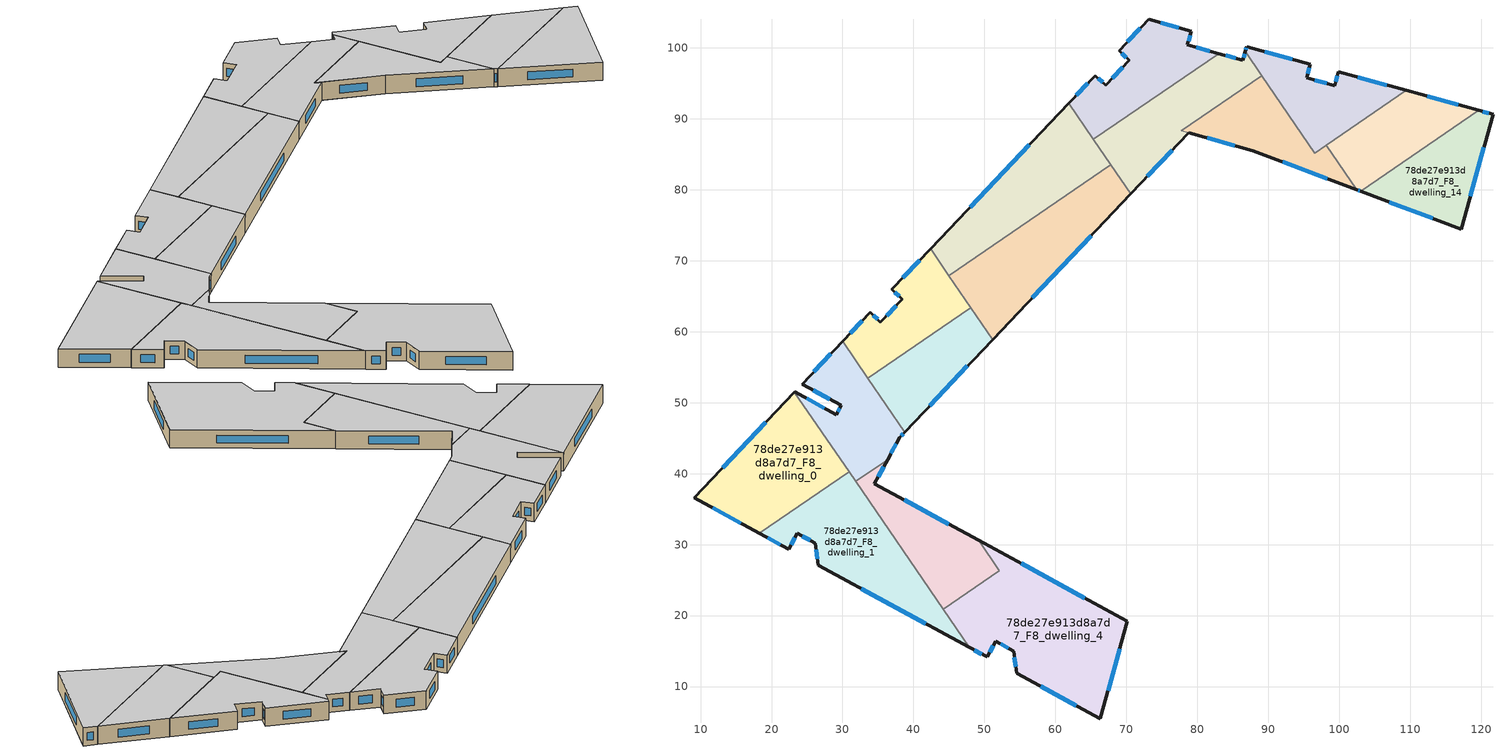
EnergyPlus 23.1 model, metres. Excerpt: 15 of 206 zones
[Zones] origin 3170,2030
78de27e913d8a7d7_F8_dwelling_0
 floor to 78de27e913d8a7d7_F7_dwelling_0 (EU_floor_Construction): 23.24,51.5 30.93,40.26 18.28,31.6 9.08,36.6 z24
 wall outside (EU_wall_Construction): 23.24,51.5 9.08,36.6 18.28,31.6 z24:27
 wall to 78de27e913d8a7d7_F8_dwelling_1 (EU_wall_Construction): 18.28,31.6 30.93,40.26 z24:27
 wall to 78de27e913d8a7d7_F8_dwelling_2 (EU_wall_Construction): 30.93,40.26 23.24,51.5 z24:27
 window (EU_Window_Construction): 11.71,35.17 15.65,33.03 / 19.19,47.24 13.12,40.85 z24.86:26.14
 ceiling to 78de27e913d8a7d7_F9_dwelling_0 (EU_floor_Construction): 30.93,40.26 23.24,51.5 9.08,36.6 18.28,31.6 z27
78de27e913d8a7d7_F8_dwelling_1
 floor to 78de27e913d8a7d7_F7_dwelling_1 (EU_floor_Construction): 30.93,40.26 47.84,15.54 26.58,27.09 26.16,30.19 23.63,31.59 22.42,29.35 18.28,31.6 z24
 wall outside (EU_wall_Construction): 18.28,31.6 22.42,29.35 23.63,31.59 26.16,30.19 26.58,27.09 47.84,15.54 z24:27
 wall to 78de27e913d8a7d7_F8_dwelling_3 (EU_wall_Construction): 44.19,20.88 31.85,38.91 z24:27
 wall to 78de27e913d8a7d7_F8_dwelling_4 (EU_wall_Construction): 47.84,15.54 44.19,20.88 z24:27
 wall to 78de27e913d8a7d7_F8_dwelling_2 (EU_wall_Construction): 31.85,38.91 30.93,40.26 z24:27
 window (EU_Window_Construction): 19.46,30.96 21.24,29.99 / 32.66,23.79 41.77,18.84 / 26.28,29.31 26.46,27.98 / 24.35,31.19 25.44,30.59 / 22.77,29.99 23.29,30.95 z24.86:26.14
 ceiling to 78de27e913d8a7d7_F9_dwelling_1 (EU_floor_Construction): 47.84,15.54 30.93,40.26 18.28,31.6 22.42,29.35 23.63,31.59 26.16,30.19 26.58,27.09 z27
78de27e913d8a7d7_F8_dwelling_10
 floor to 78de27e913d8a7d7_F7_dwelling_10 (EU_floor_Construction): 86.77,99.52 89.11,96.09 77.74,88.31 78.81,88.01 70.64,79.42 65.37,87.13 83.01,99.2 86.41,98.26 z24
 wall outside (EU_wall_Construction): 70.64,79.42 78.81,88.01 / 86.77,99.52 86.41,98.26 83.01,99.2 z24:27
 wall to 78de27e913d8a7d7_F8_dwelling_9 (EU_wall_Construction): 83.01,99.2 65.37,87.13 z24:27
 wall to 78de27e913d8a7d7_F8_dwelling_11 (EU_wall_Construction): 78.82,88.01 77.74,88.31 89.11,96.09 z24:27
 wall to 78de27e913d8a7d7_F8_dwelling_8 (EU_wall_Construction): 67.82,83.54 70.64,79.42 z24:27
 wall to 78de27e913d8a7d7_F8_dwelling_12 (EU_wall_Construction): 89.11,96.09 86.77,99.52 z24:27
 wall to 78de27e913d8a7d7_F8_dwelling_7 (EU_wall_Construction): 65.37,87.13 67.82,83.54 z24:27
 window (EU_Window_Construction): 72.98,81.87 76.48,85.56 / 85.44,98.52 83.98,98.93 / 86.67,99.16 86.52,98.62 z24.86:26.14
 ceiling to 78de27e913d8a7d7_F9_dwelling_10 (EU_floor_Construction): 78.81,88.01 77.74,88.31 89.11,96.09 86.77,99.52 86.41,98.26 83.01,99.2 65.37,87.13 70.64,79.42 z27
78de27e913d8a7d7_F8_dwelling_11
 floor to 78de27e913d8a7d7_F7_dwelling_11 (EU_floor_Construction): 98.19,86.28 102.49,79.99 87.84,85.51 77.74,88.31 89.11,96.09 96.58,85.18 z24
 wall outside (EU_wall_Construction): 78.82,88.01 87.84,85.51 102.49,79.99 z24:27
 wall to 78de27e913d8a7d7_F8_dwelling_13 (EU_wall_Construction): 102.49,79.99 98.19,86.28 z24:27
 wall to 78de27e913d8a7d7_F8_dwelling_12 (EU_wall_Construction): 98.19,86.28 96.58,85.18 89.11,96.09 z24:27
 window (EU_Window_Construction): 92.03,83.93 98.31,81.57 / 81.39,87.3 85.26,86.23 z24.86:26.14
 ceiling to 78de27e913d8a7d7_F9_dwelling_11 (EU_floor_Construction): 102.49,79.99 98.19,86.28 96.58,85.18 89.11,96.09 77.74,88.31 87.84,85.51 z27
78de27e913d8a7d7_F8_dwelling_12
 floor to 78de27e913d8a7d7_F7_dwelling_12 (EU_floor_Construction): 109.46,93.99 96.58,85.18 86.77,99.52 86.96,100.19 95.94,97.71 95.41,95.78 99.34,94.68 99.89,96.63 z24
 wall outside (EU_wall_Construction): 109.46,93.99 99.89,96.63 99.34,94.68 95.41,95.78 95.94,97.71 86.96,100.19 86.77,99.52 z24:27
 wall to 78de27e913d8a7d7_F8_dwelling_13 (EU_wall_Construction): 98.19,86.28 109.46,93.99 z24:27
 window (EU_Window_Construction): 99.73,96.07 99.5,95.24 / 106.73,94.74 102.62,95.87 / 86.9,100 86.82,99.71 / 93.37,98.42 89.52,99.48 / 95.56,96.33 95.79,97.16 / 98.22,95 96.53,95.46 z24.86:26.14
 ceiling to 78de27e913d8a7d7_F9_dwelling_12 (EU_floor_Construction): 109.46,93.99 99.89,96.63 99.34,94.68 95.41,95.78 95.94,97.71 86.96,100.19 86.77,99.52 96.58,85.18 z27
78de27e913d8a7d7_F8_dwelling_13
 floor to 78de27e913d8a7d7_F7_dwelling_13 (EU_floor_Construction): 119.66,91.18 103.02,79.79 102.49,79.99 98.19,86.28 109.46,93.99 z24
 wall outside (EU_wall_Construction): 119.66,91.18 109.46,93.99 / 102.49,79.99 103.02,79.79 z24:27
 wall to 78de27e913d8a7d7_F8_dwelling_14 (EU_wall_Construction): 103.02,79.79 119.66,91.18 z24:27
 window (EU_Window_Construction): 116.75,91.98 112.38,93.19 / 102.64,79.93 102.87,79.85 z24.86:26.14
 ceiling to 78de27e913d8a7d7_F9_dwelling_13 (EU_floor_Construction): 119.66,91.18 109.46,93.99 98.19,86.28 102.49,79.99 103.02,79.79 z27
78de27e913d8a7d7_F8_dwelling_14
 floor to 78de27e913d8a7d7_F7_dwelling_14 (EU_floor_Construction): 121.66,90.63 117.21,74.44 103.02,79.79 119.66,91.18 z24
 wall outside (EU_wall_Construction): 103.02,79.79 117.21,74.44 121.66,90.63 119.66,91.18 z24:27
 window (EU_Window_Construction): 121.09,90.79 120.24,91.02 / 118.48,79.07 120.39,86 / 107.07,78.26 113.16,75.97 z24.86:26.14
 ceiling to 78de27e913d8a7d7_F9_dwelling_14 (EU_floor_Construction): 117.21,74.44 121.66,90.63 119.66,91.18 103.02,79.79 z27
78de27e913d8a7d7_F8_dwelling_2
 floor to 78de27e913d8a7d7_F7_dwelling_2 (EU_floor_Construction): 30.01,58.62 38.74,45.86 38.06,45.14 36.34,41.98 31.85,38.91 23.24,51.5 23.26,51.52 29.11,48.33 29.82,49.62 24.3,52.61 z24
 wall outside (EU_wall_Construction): 30.01,58.62 24.3,52.61 29.82,49.62 29.11,48.33 23.26,51.52 23.24,51.5 / 36.34,41.98 38.06,45.14 38.74,45.86 z24:27
 wall to 78de27e913d8a7d7_F8_dwelling_3 (EU_wall_Construction): 31.85,38.91 36.34,41.98 z24:27
 wall to 78de27e913d8a7d7_F8_dwelling_6 (EU_wall_Construction): 38.74,45.86 33.55,53.45 z24:27
 wall to 78de27e913d8a7d7_F8_dwelling_5 (EU_wall_Construction): 33.55,53.45 30.01,58.62 z24:27
 window (EU_Window_Construction): 27.44,49.24 24.93,50.61 / 29.61,49.25 29.31,48.7 / 25.87,51.76 28.24,50.47 / 28.38,56.91 25.93,54.33 / 38.26,45.34 38.55,45.65 / 36.84,42.88 37.57,44.24 z24.86:26.14
 ceiling to 78de27e913d8a7d7_F9_dwelling_2 (EU_floor_Construction): 36.34,41.98 38.06,45.14 38.74,45.86 30.01,58.62 24.3,52.61 29.82,49.62 29.11,48.33 23.26,51.52 23.24,51.5 31.85,38.91 z27
78de27e913d8a7d7_F8_dwelling_3
 floor to 78de27e913d8a7d7_F7_dwelling_3 (EU_floor_Construction): 49.19,30.59 52.12,26.31 44.19,20.88 31.85,38.91 36.34,41.98 34.49,38.57 z24
 wall outside (EU_wall_Construction): 49.19,30.59 34.49,38.57 36.34,41.98 z24:27
 wall to 78de27e913d8a7d7_F8_dwelling_4 (EU_wall_Construction): 44.19,20.88 52.12,26.31 49.19,30.59 z24:27
 window (EU_Window_Construction): 35.02,39.55 35.82,41 / 44.99,32.87 38.69,36.29 z24.86:26.14
 ceiling to 78de27e913d8a7d7_F9_dwelling_3 (EU_floor_Construction): 52.12,26.31 49.19,30.59 34.49,38.57 36.34,41.98 31.85,38.91 44.19,20.88 z27
78de27e913d8a7d7_F8_dwelling_4
 floor to 78de27e913d8a7d7_F7_dwelling_4 (EU_floor_Construction): 70.12,19.22 66.34,5.51 66.34,5.49 54.54,11.9 54.12,15.01 51.59,16.4 50.38,14.16 47.84,15.54 44.19,20.88 52.12,26.31 49.19,30.59 z24
 wall outside (EU_wall_Construction): 47.84,15.54 50.38,14.16 51.59,16.4 54.12,15.01 54.54,11.9 66.34,5.49 66.34,5.51 70.12,19.22 49.19,30.59 z24:27
 window (EU_Window_Construction): 52.31,16 53.39,15.4 / 50.72,14.8 51.24,15.76 / 48.57,15.15 49.65,14.56 / 64.14,22.47 55.17,27.34 / 67.42,9.43 69.04,15.31 / 57.91,10.07 62.97,7.32 / 54.24,14.12 54.42,12.79 z24.86:26.14
 ceiling to 78de27e913d8a7d7_F9_dwelling_4 (EU_floor_Construction): 66.34,5.51 70.12,19.22 49.19,30.59 52.12,26.31 44.19,20.88 47.84,15.54 50.38,14.16 51.59,16.4 54.12,15.01 54.54,11.9 66.34,5.49 z27
78de27e913d8a7d7_F8_dwelling_5
 floor to 78de27e913d8a7d7_F7_dwelling_5 (EU_floor_Construction): 42.41,71.67 48.07,63.39 33.55,53.45 30.01,58.62 33.9,62.72 35.35,61.33 38.42,64.58 36.98,65.95 z24
 wall outside (EU_wall_Construction): 42.41,71.67 36.98,65.95 38.42,64.58 35.35,61.33 33.9,62.72 30.01,58.62 z24:27
 wall to 78de27e913d8a7d7_F8_dwelling_6 (EU_wall_Construction): 33.55,53.45 48.07,63.39 z24:27
 wall to 78de27e913d8a7d7_F8_dwelling_8 (EU_wall_Construction): 48.07,63.39 44.97,67.92 z24:27
 wall to 78de27e913d8a7d7_F8_dwelling_7 (EU_wall_Construction): 44.97,67.92 42.41,71.67 z24:27
 window (EU_Window_Construction): 37.55,63.65 36.23,62.26 / 37.39,65.56 38.01,64.97 / 40.85,70.04 38.53,67.59 / 32.79,61.55 31.12,59.79 / 34.94,61.73 34.31,62.32 z24.86:26.14
 ceiling to 78de27e913d8a7d7_F9_dwelling_5 (EU_floor_Construction): 48.07,63.39 42.41,71.67 36.98,65.95 38.42,64.58 35.35,61.33 33.9,62.72 30.01,58.62 33.55,53.45 z27
78de27e913d8a7d7_F8_dwelling_6
 floor to 78de27e913d8a7d7_F7_dwelling_6 (EU_floor_Construction): 48.07,63.39 51.14,58.9 38.74,45.86 33.55,53.45 z24
 wall outside (EU_wall_Construction): 38.74,45.86 51.14,58.9 z24:27
 wall to 78de27e913d8a7d7_F8_dwelling_8 (EU_wall_Construction): 51.14,58.9 48.07,63.39 z24:27
 window (EU_Window_Construction): 42.29,49.58 47.6,55.17 z24.86:26.14
 ceiling to 78de27e913d8a7d7_F9_dwelling_6 (EU_floor_Construction): 38.74,45.86 51.14,58.9 48.07,63.39 33.55,53.45 z27
78de27e913d8a7d7_F8_dwelling_7
 floor to 78de27e913d8a7d7_F7_dwelling_7 (EU_floor_Construction): 61.91,92.19 67.82,83.54 44.97,67.92 42.41,71.67 z24
 wall outside (EU_wall_Construction): 61.91,92.19 42.41,71.67 z24:27
 wall to 78de27e913d8a7d7_F8_dwelling_8 (EU_wall_Construction): 44.97,67.92 67.82,83.54 z24:27
 wall to 78de27e913d8a7d7_F8_dwelling_9 (EU_wall_Construction): 65.37,87.13 61.91,92.19 z24:27
 window (EU_Window_Construction): 56.33,86.32 47.98,77.53 z24.86:26.14
 ceiling to 78de27e913d8a7d7_F9_dwelling_7 (EU_floor_Construction): 67.82,83.54 61.91,92.19 42.41,71.67 44.97,67.92 z27
78de27e913d8a7d7_F8_dwelling_8
 floor to 78de27e913d8a7d7_F7_dwelling_8 (EU_floor_Construction): 67.82,83.54 70.64,79.42 51.14,58.9 44.97,67.92 z24
 wall outside (EU_wall_Construction): 51.14,58.9 70.64,79.42 z24:27
 window (EU_Window_Construction): 56.71,64.76 65.07,73.55 z24.86:26.14
 ceiling to 78de27e913d8a7d7_F9_dwelling_8 (EU_floor_Construction): 51.14,58.9 70.64,79.42 67.82,83.54 44.97,67.92 z27
78de27e913d8a7d7_F8_dwelling_9
 floor to 78de27e913d8a7d7_F7_dwelling_9 (EU_floor_Construction): 79.13,102.34 78.61,100.41 83.01,99.2 65.37,87.13 61.91,92.19 65.62,96.1 67.08,94.72 70.43,98.24 68.97,99.62 73.13,104 z24
 wall outside (EU_wall_Construction): 83.01,99.2 78.61,100.41 79.13,102.34 73.13,104 68.97,99.62 70.43,98.24 67.08,94.72 65.62,96.1 61.91,92.19 z24:27
 window (EU_Window_Construction): 69.47,97.24 68.04,95.73 / 69.39,99.23 70.01,98.64 / 71.94,102.75 70.16,100.87 / 77.41,102.81 74.84,103.52 / 78.76,100.96 78.98,101.79 / 81.75,99.54 79.87,100.06 / 64.56,94.98 62.97,93.3 / 66.67,95.12 66.04,95.71 z24.86:26.14
 ceiling to 78de27e913d8a7d7_F9_dwelling_9 (EU_floor_Construction): 83.01,99.2 78.61,100.41 79.13,102.34 73.13,104 68.97,99.62 70.43,98.24 67.08,94.72 65.62,96.1 61.91,92.19 65.37,87.13 z27
[Building]
EU S2 Campaign: North Axis=0; Terrain=City; Solar Distribution=FullExterior
[Site:Location]
Helsinki-Vantaa.AP: Latitude=60.317; Longitude=24.963; Time Zone=2; Elevation=54.6
[SizingPeriod:WeatherFileDays]
AnnualSizingPeriod: Begin Month=1; Begin Day of Month=1; End Month=12; End Day of Month=31; Day of Week for Start Day=Monday; Use Weather File Daylight Saving Period=No; Use Weather File Rain and Snow Indicators=No
[MATERIAL]
EU_InternalMass_Material: Roughness=MediumRough; Thickness=0.1; Conductivity=1; Density=1800; Specific Heat=900; Thermal Absorptance=0.9; Solar Absorptance=0.7; Visible Absorptance=0.7
[MATERIAL:NOMASS] Roughness=MediumRough; Thermal Absorptance=0.9; Solar Absorptance=0.7; Visible Absorptance=0.7
Name | Thermal Resistance
EU_wall_NoMass | 5.91765
EU_floor_NoMass | 6.2875
[WINDOWMATERIAL:SIMPLEGLAZINGSYSTEM]
EU_Window_SimpleGlazing: UFactor=0.994035; Solar Heat Gain Coefficient=0.7; Visible Transmittance=0.7
[CONSTRUCTION]
EU_wall_Construction: EU_wall_NoMass
EU_floor_Construction: EU_floor_NoMass
EU_Window_Construction: EU_Window_SimpleGlazing
EU_InternalMass_Construction: EU_InternalMass_Material
[ZONE] Type=1; Multiplier=1; Ceiling Height=autocalculate; Floor Area=autocalculate; Part of Total Floor Area=Yes
Name | Volume
78de27e913d8a7d7_F8_dwelling_0 | 624.926
78de27e913d8a7d7_F8_dwelling_1 | 659.774
78de27e913d8a7d7_F8_dwelling_10 | 500.207
78de27e913d8a7d7_F8_dwelling_11 | 392.593
78de27e913d8a7d7_F8_dwelling_12 | 406.335
78de27e913d8a7d7_F8_dwelling_13 | 413.687
78de27e913d8a7d7_F8_dwelling_14 | 428.219
78de27e913d8a7d7_F8_dwelling_2 | 428.204
78de27e913d8a7d7_F8_dwelling_3 | 428.203
78de27e913d8a7d7_F8_dwelling_4 | 922.953
78de27e913d8a7d7_F8_dwelling_5 | 403.391
78de27e913d8a7d7_F8_dwelling_6 | 386.55
78de27e913d8a7d7_F8_dwelling_7 | 623.516
78de27e913d8a7d7_F8_dwelling_8 | 661.175
78de27e913d8a7d7_F8_dwelling_9 | 428.202
[INTERNALMASS] Construction=EU_InternalMass_Construction
Name | Zone or ZoneList | Surface Area
78de27e913d8a7d7_F8_dwelling_0_EU_InternalMass | 78de27e913d8a7d7_F8_dwelling_0 | 208.308
78de27e913d8a7d7_F8_dwelling_1_EU_InternalMass | 78de27e913d8a7d7_F8_dwelling_1 | 219.925
78de27e913d8a7d7_F8_dwelling_2_EU_InternalMass | 78de27e913d8a7d7_F8_dwelling_2 | 142.735
78de27e913d8a7d7_F8_dwelling_3_EU_InternalMass | 78de27e913d8a7d7_F8_dwelling_3 | 142.735
78de27e913d8a7d7_F8_dwelling_4_EU_InternalMass | 78de27e913d8a7d7_F8_dwelling_4 | 307.651
78de27e913d8a7d7_F8_dwelling_5_EU_InternalMass | 78de27e913d8a7d7_F8_dwelling_5 | 134.463
78de27e913d8a7d7_F8_dwelling_6_EU_InternalMass | 78de27e913d8a7d7_F8_dwelling_6 | 128.85
78de27e913d8a7d7_F8_dwelling_7_EU_InternalMass | 78de27e913d8a7d7_F8_dwelling_7 | 207.839
78de27e913d8a7d7_F8_dwelling_8_EU_InternalMass | 78de27e913d8a7d7_F8_dwelling_8 | 220.392
78de27e913d8a7d7_F8_dwelling_9_EU_InternalMass | 78de27e913d8a7d7_F8_dwelling_9 | 142.734
78de27e913d8a7d7_F8_dwelling_10_EU_InternalMass | 78de27e913d8a7d7_F8_dwelling_10 | 166.741
78de27e913d8a7d7_F8_dwelling_11_EU_InternalMass | 78de27e913d8a7d7_F8_dwelling_11 | 130.891
78de27e913d8a7d7_F8_dwelling_12_EU_InternalMass | 78de27e913d8a7d7_F8_dwelling_12 | 135.445
78de27e913d8a7d7_F8_dwelling_13_EU_InternalMass | 78de27e913d8a7d7_F8_dwelling_13 | 137.898
78de27e913d8a7d7_F8_dwelling_14_EU_InternalMass | 78de27e913d8a7d7_F8_dwelling_14 | 142.74
[OTHEREQUIPMENT] Fuel Type=Electricity; Design Level Calculation Method=Watts/Area; Power per Zone Floor Area=1; Fraction Latent=0; Fraction Radiant=0; Fraction Lost=0; Carbon Dioxide Generation Rate=0; EndUse Subcategory=EU_Step8_InternalGains
Name | Zone or ZoneList or Space or SpaceList | Schedule
EU_Step8_InternalGain_78de27e913d8a7d7_F8_dwelling_0_f000 | 78de27e913d8a7d7_F8_dwelling_0 | EU_Step8_GainSchedule_78de27e913d8a7d7_F8_dwelling_0_f000
EU_Step8_InternalGain_78de27e913d8a7d7_F8_dwelling_1_f000 | 78de27e913d8a7d7_F8_dwelling_1 | EU_Step8_GainSchedule_78de27e913d8a7d7_F8_dwelling_1_f000
EU_Step8_InternalGain_78de27e913d8a7d7_F8_dwelling_2_f000 | 78de27e913d8a7d7_F8_dwelling_2 | EU_Step8_GainSchedule_78de27e913d8a7d7_F8_dwelling_2_f000
EU_Step8_InternalGain_78de27e913d8a7d7_F8_dwelling_3_f000 | 78de27e913d8a7d7_F8_dwelling_3 | EU_Step8_GainSchedule_78de27e913d8a7d7_F8_dwelling_3_f000
EU_Step8_InternalGain_78de27e913d8a7d7_F8_dwelling_4_f000 | 78de27e913d8a7d7_F8_dwelling_4 | EU_Step8_GainSchedule_78de27e913d8a7d7_F8_dwelling_4_f000
EU_Step8_InternalGain_78de27e913d8a7d7_F8_dwelling_5_f000 | 78de27e913d8a7d7_F8_dwelling_5 | EU_Step8_GainSchedule_78de27e913d8a7d7_F8_dwelling_5_f000
EU_Step8_InternalGain_78de27e913d8a7d7_F8_dwelling_6_f000 | 78de27e913d8a7d7_F8_dwelling_6 | EU_Step8_GainSchedule_78de27e913d8a7d7_F8_dwelling_6_f000
EU_Step8_InternalGain_78de27e913d8a7d7_F8_dwelling_7_f000 | 78de27e913d8a7d7_F8_dwelling_7 | EU_Step8_GainSchedule_78de27e913d8a7d7_F8_dwelling_7_f000
EU_Step8_InternalGain_78de27e913d8a7d7_F8_dwelling_8_f000 | 78de27e913d8a7d7_F8_dwelling_8 | EU_Step8_GainSchedule_78de27e913d8a7d7_F8_dwelling_8_f000
EU_Step8_InternalGain_78de27e913d8a7d7_F8_dwelling_9_f000 | 78de27e913d8a7d7_F8_dwelling_9 | EU_Step8_GainSchedule_78de27e913d8a7d7_F8_dwelling_9_f000
EU_Step8_InternalGain_78de27e913d8a7d7_F8_dwelling_10_f000 | 78de27e913d8a7d7_F8_dwelling_10 | EU_Step8_GainSchedule_78de27e913d8a7d7_F8_dwelling_10_f000
EU_Step8_InternalGain_78de27e913d8a7d7_F8_dwelling_11_f000 | 78de27e913d8a7d7_F8_dwelling_11 | EU_Step8_GainSchedule_78de27e913d8a7d7_F8_dwelling_11_f000
EU_Step8_InternalGain_78de27e913d8a7d7_F8_dwelling_12_f000 | 78de27e913d8a7d7_F8_dwelling_12 | EU_Step8_GainSchedule_78de27e913d8a7d7_F8_dwelling_12_f000
EU_Step8_InternalGain_78de27e913d8a7d7_F8_dwelling_13_f000 | 78de27e913d8a7d7_F8_dwelling_13 | EU_Step8_GainSchedule_78de27e913d8a7d7_F8_dwelling_13_f000
EU_Step8_InternalGain_78de27e913d8a7d7_F8_dwelling_14_f000 | 78de27e913d8a7d7_F8_dwelling_14 | EU_Step8_GainSchedule_78de27e913d8a7d7_F8_dwelling_14_f000
[ZONEVENTILATION:DESIGNFLOWRATE] Schedule=EU_AlwaysOn; Design Flow Rate Calculation Method=AirChanges/Hour; Air Changes per Hour=0.596421; Ventilation Type=Natural; Fan Pressure Rise=0; Fan Total Efficiency=1; Constant Term Coefficient=1; Temperature Term Coefficient=0; Velocity Term Coefficient=0; Velocity Squared Term Coefficient=0; Minimum Indoor Temperature=-100; Maximum Indoor Temperature=100; Delta Temperature=-100; Minimum Outdoor Temperature=-100; Maximum Outdoor Temperature=100; Maximum Wind Speed=40
Name | Zone or ZoneList or Space or SpaceList
EU_ConstantAir_78de27e913d8a7d7_F8_dwelling_0 | 78de27e913d8a7d7_F8_dwelling_0
EU_ConstantAir_78de27e913d8a7d7_F8_dwelling_1 | 78de27e913d8a7d7_F8_dwelling_1
EU_ConstantAir_78de27e913d8a7d7_F8_dwelling_2 | 78de27e913d8a7d7_F8_dwelling_2
EU_ConstantAir_78de27e913d8a7d7_F8_dwelling_3 | 78de27e913d8a7d7_F8_dwelling_3
EU_ConstantAir_78de27e913d8a7d7_F8_dwelling_4 | 78de27e913d8a7d7_F8_dwelling_4
EU_ConstantAir_78de27e913d8a7d7_F8_dwelling_5 | 78de27e913d8a7d7_F8_dwelling_5
EU_ConstantAir_78de27e913d8a7d7_F8_dwelling_6 | 78de27e913d8a7d7_F8_dwelling_6
EU_ConstantAir_78de27e913d8a7d7_F8_dwelling_7 | 78de27e913d8a7d7_F8_dwelling_7
EU_ConstantAir_78de27e913d8a7d7_F8_dwelling_8 | 78de27e913d8a7d7_F8_dwelling_8
EU_ConstantAir_78de27e913d8a7d7_F8_dwelling_9 | 78de27e913d8a7d7_F8_dwelling_9
EU_ConstantAir_78de27e913d8a7d7_F8_dwelling_10 | 78de27e913d8a7d7_F8_dwelling_10
EU_ConstantAir_78de27e913d8a7d7_F8_dwelling_11 | 78de27e913d8a7d7_F8_dwelling_11
EU_ConstantAir_78de27e913d8a7d7_F8_dwelling_12 | 78de27e913d8a7d7_F8_dwelling_12
EU_ConstantAir_78de27e913d8a7d7_F8_dwelling_13 | 78de27e913d8a7d7_F8_dwelling_13
EU_ConstantAir_78de27e913d8a7d7_F8_dwelling_14 | 78de27e913d8a7d7_F8_dwelling_14
[HVACTEMPLATE:THERMOSTAT] Constant Heating Setpoint=20; Constant Cooling Setpoint=50
EU_HeatOnly_78de27e913d8a7d7_F0_dwelling_0; EU_HeatOnly_78de27e913d8a7d7_F0_dwelling_1; EU_HeatOnly_78de27e913d8a7d7_F0_dwelling_2; EU_HeatOnly_78de27e913d8a7d7_F0_dwelling_3; EU_HeatOnly_78de27e913d8a7d7_F0_dwelling_4; EU_HeatOnly_78de27e913d8a7d7_F0_dwelling_5; EU_HeatOnly_78de27e913d8a7d7_F0_dwelling_6; EU_HeatOnly_78de27e913d8a7d7_F0_dwelling_7; EU_HeatOnly_78de27e913d8a7d7_F0_dwelling_8; EU_HeatOnly_78de27e913d8a7d7_F0_dwelling_9; EU_HeatOnly_78de27e913d8a7d7_F0_dwelling_10; EU_HeatOnly_78de27e913d8a7d7_F0_dwelling_11; EU_HeatOnly_78de27e913d8a7d7_F0_dwelling_12; EU_HeatOnly_78de27e913d8a7d7_F0_dwelling_13; EU_HeatOnly_78de27e913d8a7d7_F0_dwelling_14; EU_HeatOnly_78de27e913d8a7d7_F1_dwelling_0; EU_HeatOnly_78de27e913d8a7d7_F1_dwelling_1; EU_HeatOnly_78de27e913d8a7d7_F1_dwelling_2; EU_HeatOnly_78de27e913d8a7d7_F1_dwelling_3; EU_HeatOnly_78de27e913d8a7d7_F1_dwelling_4; EU_HeatOnly_78de27e913d8a7d7_F1_dwelling_5; EU_HeatOnly_78de27e913d8a7d7_F1_dwelling_6; EU_HeatOnly_78de27e913d8a7d7_F1_dwelling_7; EU_HeatOnly_78de27e913d8a7d7_F1_dwelling_8; EU_HeatOnly_78de27e913d8a7d7_F1_dwelling_9; EU_HeatOnly_78de27e913d8a7d7_F1_dwelling_10; EU_HeatOnly_78de27e913d8a7d7_F1_dwelling_11; EU_HeatOnly_78de27e913d8a7d7_F1_dwelling_12; EU_HeatOnly_78de27e913d8a7d7_F1_dwelling_13; EU_HeatOnly_78de27e913d8a7d7_F1_dwelling_14; EU_HeatOnly_78de27e913d8a7d7_F2_dwelling_0; EU_HeatOnly_78de27e913d8a7d7_F2_dwelling_1; EU_HeatOnly_78de27e913d8a7d7_F2_dwelling_2; EU_HeatOnly_78de27e913d8a7d7_F2_dwelling_3; EU_HeatOnly_78de27e913d8a7d7_F2_dwelling_4; EU_HeatOnly_78de27e913d8a7d7_F2_dwelling_5; EU_HeatOnly_78de27e913d8a7d7_F2_dwelling_6; EU_HeatOnly_78de27e913d8a7d7_F2_dwelling_7; EU_HeatOnly_78de27e913d8a7d7_F2_dwelling_8; EU_HeatOnly_78de27e913d8a7d7_F2_dwelling_9; EU_HeatOnly_78de27e913d8a7d7_F2_dwelling_10; EU_HeatOnly_78de27e913d8a7d7_F2_dwelling_11; EU_HeatOnly_78de27e913d8a7d7_F2_dwelling_12; EU_HeatOnly_78de27e913d8a7d7_F2_dwelling_13; EU_HeatOnly_78de27e913d8a7d7_F2_dwelling_14; EU_HeatOnly_78de27e913d8a7d7_F3_dwelling_0; EU_HeatOnly_78de27e913d8a7d7_F3_dwelling_1; EU_HeatOnly_78de27e913d8a7d7_F3_dwelling_2; EU_HeatOnly_78de27e913d8a7d7_F3_dwelling_3; EU_HeatOnly_78de27e913d8a7d7_F3_dwelling_4; EU_HeatOnly_78de27e913d8a7d7_F3_dwelling_5; EU_HeatOnly_78de27e913d8a7d7_F3_dwelling_6; EU_HeatOnly_78de27e913d8a7d7_F3_dwelling_7; EU_HeatOnly_78de27e913d8a7d7_F3_dwelling_8; EU_HeatOnly_78de27e913d8a7d7_F3_dwelling_9; EU_HeatOnly_78de27e913d8a7d7_F3_dwelling_10; EU_HeatOnly_78de27e913d8a7d7_F3_dwelling_11; EU_HeatOnly_78de27e913d8a7d7_F3_dwelling_12; EU_HeatOnly_78de27e913d8a7d7_F3_dwelling_13; EU_HeatOnly_78de27e913d8a7d7_F3_dwelling_14; EU_HeatOnly_78de27e913d8a7d7_F4_dwelling_0; EU_HeatOnly_78de27e913d8a7d7_F4_dwelling_1; EU_HeatOnly_78de27e913d8a7d7_F4_dwelling_2; EU_HeatOnly_78de27e913d8a7d7_F4_dwelling_3; EU_HeatOnly_78de27e913d8a7d7_F4_dwelling_4; EU_HeatOnly_78de27e913d8a7d7_F4_dwelling_5; EU_HeatOnly_78de27e913d8a7d7_F4_dwelling_6; EU_HeatOnly_78de27e913d8a7d7_F4_dwelling_7; EU_HeatOnly_78de27e913d8a7d7_F4_dwelling_8; EU_HeatOnly_78de27e913d8a7d7_F4_dwelling_9; EU_HeatOnly_78de27e913d8a7d7_F4_dwelling_10; EU_HeatOnly_78de27e913d8a7d7_F4_dwelling_11; EU_HeatOnly_78de27e913d8a7d7_F4_dwelling_12; EU_HeatOnly_78de27e913d8a7d7_F4_dwelling_13; EU_HeatOnly_78de27e913d8a7d7_F4_dwelling_14; EU_HeatOnly_78de27e913d8a7d7_F5_dwelling_0; EU_HeatOnly_78de27e913d8a7d7_F5_dwelling_1; EU_HeatOnly_78de27e913d8a7d7_F5_dwelling_2; EU_HeatOnly_78de27e913d8a7d7_F5_dwelling_3; EU_HeatOnly_78de27e913d8a7d7_F5_dwelling_4; EU_HeatOnly_78de27e913d8a7d7_F5_dwelling_5; EU_HeatOnly_78de27e913d8a7d7_F5_dwelling_6; EU_HeatOnly_78de27e913d8a7d7_F5_dwelling_7; EU_HeatOnly_78de27e913d8a7d7_F5_dwelling_8; EU_HeatOnly_78de27e913d8a7d7_F5_dwelling_9; EU_HeatOnly_78de27e913d8a7d7_F5_dwelling_10; EU_HeatOnly_78de27e913d8a7d7_F5_dwelling_11; EU_HeatOnly_78de27e913d8a7d7_F5_dwelling_12; EU_HeatOnly_78de27e913d8a7d7_F5_dwelling_13; EU_HeatOnly_78de27e913d8a7d7_F5_dwelling_14; EU_HeatOnly_78de27e913d8a7d7_F6_dwelling_0; EU_HeatOnly_78de27e913d8a7d7_F6_dwelling_1; EU_HeatOnly_78de27e913d8a7d7_F6_dwelling_2; EU_HeatOnly_78de27e913d8a7d7_F6_dwelling_3; EU_HeatOnly_78de27e913d8a7d7_F6_dwelling_4; EU_HeatOnly_78de27e913d8a7d7_F6_dwelling_5; EU_HeatOnly_78de27e913d8a7d7_F6_dwelling_6; EU_HeatOnly_78de27e913d8a7d7_F6_dwelling_7; EU_HeatOnly_78de27e913d8a7d7_F6_dwelling_8; EU_HeatOnly_78de27e913d8a7d7_F6_dwelling_9; EU_HeatOnly_78de27e913d8a7d7_F6_dwelling_10; EU_HeatOnly_78de27e913d8a7d7_F6_dwelling_11; EU_HeatOnly_78de27e913d8a7d7_F6_dwelling_12; EU_HeatOnly_78de27e913d8a7d7_F6_dwelling_13; EU_HeatOnly_78de27e913d8a7d7_F6_dwelling_14; EU_HeatOnly_78de27e913d8a7d7_F7_dwelling_0; EU_HeatOnly_78de27e913d8a7d7_F7_dwelling_1; EU_HeatOnly_78de27e913d8a7d7_F7_dwelling_2; EU_HeatOnly_78de27e913d8a7d7_F7_dwelling_3; EU_HeatOnly_78de27e913d8a7d7_F7_dwelling_4; EU_HeatOnly_78de27e913d8a7d7_F7_dwelling_5; EU_HeatOnly_78de27e913d8a7d7_F7_dwelling_6; EU_HeatOnly_78de27e913d8a7d7_F7_dwelling_7; EU_HeatOnly_78de27e913d8a7d7_F7_dwelling_8; EU_HeatOnly_78de27e913d8a7d7_F7_dwelling_9; EU_HeatOnly_78de27e913d8a7d7_F7_dwelling_10; EU_HeatOnly_78de27e913d8a7d7_F7_dwelling_11; EU_HeatOnly_78de27e913d8a7d7_F7_dwelling_12; EU_HeatOnly_78de27e913d8a7d7_F7_dwelling_13; EU_HeatOnly_78de27e913d8a7d7_F7_dwelling_14; EU_HeatOnly_78de27e913d8a7d7_F8_dwelling_0; EU_HeatOnly_78de27e913d8a7d7_F8_dwelling_1; EU_HeatOnly_78de27e913d8a7d7_F8_dwelling_2; EU_HeatOnly_78de27e913d8a7d7_F8_dwelling_3; EU_HeatOnly_78de27e913d8a7d7_F8_dwelling_4; EU_HeatOnly_78de27e913d8a7d7_F8_dwelling_5; EU_HeatOnly_78de27e913d8a7d7_F8_dwelling_6; EU_HeatOnly_78de27e913d8a7d7_F8_dwelling_7; EU_HeatOnly_78de27e913d8a7d7_F8_dwelling_8; EU_HeatOnly_78de27e913d8a7d7_F8_dwelling_9; EU_HeatOnly_78de27e913d8a7d7_F8_dwelling_10; EU_HeatOnly_78de27e913d8a7d7_F8_dwelling_11; EU_HeatOnly_78de27e913d8a7d7_F8_dwelling_12; EU_HeatOnly_78de27e913d8a7d7_F8_dwelling_13; EU_HeatOnly_78de27e913d8a7d7_F8_dwelling_14; EU_HeatOnly_78de27e913d8a7d7_F9_dwelling_0; EU_HeatOnly_78de27e913d8a7d7_F9_dwelling_1; EU_HeatOnly_78de27e913d8a7d7_F9_dwelling_2; EU_HeatOnly_78de27e913d8a7d7_F9_dwelling_3; EU_HeatOnly_78de27e913d8a7d7_F9_dwelling_4; EU_HeatOnly_78de27e913d8a7d7_F9_dwelling_5; EU_HeatOnly_78de27e913d8a7d7_F9_dwelling_6; EU_HeatOnly_78de27e913d8a7d7_F9_dwelling_7; EU_HeatOnly_78de27e913d8a7d7_F9_dwelling_8; EU_HeatOnly_78de27e913d8a7d7_F9_dwelling_9; EU_HeatOnly_78de27e913d8a7d7_F9_dwelling_10; EU_HeatOnly_78de27e913d8a7d7_F9_dwelling_11; EU_HeatOnly_78de27e913d8a7d7_F9_dwelling_12; EU_HeatOnly_78de27e913d8a7d7_F9_dwelling_13; EU_HeatOnly_78de27e913d8a7d7_F9_dwelling_14; EU_HeatOnly_78de27e913d8a7d7_F10_dwelling_0; EU_HeatOnly_78de27e913d8a7d7_F10_dwelling_1; EU_HeatOnly_78de27e913d8a7d7_F10_dwelling_2; EU_HeatOnly_78de27e913d8a7d7_F10_dwelling_3; EU_HeatOnly_78de27e913d8a7d7_F10_dwelling_4; EU_HeatOnly_78de27e913d8a7d7_F10_dwelling_5; EU_HeatOnly_78de27e913d8a7d7_F10_dwelling_6; EU_HeatOnly_78de27e913d8a7d7_F10_dwelling_7; EU_HeatOnly_78de27e913d8a7d7_F10_dwelling_8; EU_HeatOnly_78de27e913d8a7d7_F10_dwelling_9; EU_HeatOnly_78de27e913d8a7d7_F10_dwelling_10; EU_HeatOnly_78de27e913d8a7d7_F10_dwelling_11; EU_HeatOnly_78de27e913d8a7d7_F10_dwelling_12; EU_HeatOnly_78de27e913d8a7d7_F10_dwelling_13; EU_HeatOnly_78de27e913d8a7d7_F11_dwelling_0; EU_HeatOnly_78de27e913d8a7d7_F11_dwelling_1; EU_HeatOnly_78de27e913d8a7d7_F11_dwelling_2; EU_HeatOnly_78de27e913d8a7d7_F11_dwelling_3; EU_HeatOnly_78de27e913d8a7d7_F11_dwelling_4; EU_HeatOnly_78de27e913d8a7d7_F11_dwelling_5; EU_HeatOnly_78de27e913d8a7d7_F11_dwelling_6; EU_HeatOnly_78de27e913d8a7d7_F11_dwelling_7; EU_HeatOnly_78de27e913d8a7d7_F11_dwelling_8; EU_HeatOnly_78de27e913d8a7d7_F11_dwelling_9; EU_HeatOnly_78de27e913d8a7d7_F11_dwelling_10; EU_HeatOnly_78de27e913d8a7d7_F11_dwelling_11; EU_HeatOnly_78de27e913d8a7d7_F11_dwelling_12; EU_HeatOnly_78de27e913d8a7d7_F11_dwelling_13; EU_HeatOnly_78de27e913d8a7d7_F12_dwelling_0; EU_HeatOnly_78de27e913d8a7d7_F12_dwelling_1; EU_HeatOnly_78de27e913d8a7d7_F12_dwelling_2; EU_HeatOnly_78de27e913d8a7d7_F12_dwelling_3; EU_HeatOnly_78de27e913d8a7d7_F12_dwelling_4; EU_HeatOnly_78de27e913d8a7d7_F12_dwelling_5; EU_HeatOnly_78de27e913d8a7d7_F12_dwelling_6; EU_HeatOnly_78de27e913d8a7d7_F12_dwelling_7; EU_HeatOnly_78de27e913d8a7d7_F12_dwelling_8; EU_HeatOnly_78de27e913d8a7d7_F12_dwelling_9; EU_HeatOnly_78de27e913d8a7d7_F12_dwelling_10; EU_HeatOnly_78de27e913d8a7d7_F12_dwelling_11; EU_HeatOnly_78de27e913d8a7d7_F12_dwelling_12; EU_HeatOnly_78de27e913d8a7d7_F12_dwelling_13; EU_HeatOnly_78de27e913d8a7d7_F13_dwelling_0; EU_HeatOnly_78de27e913d8a7d7_F13_dwelling_1; EU_HeatOnly_78de27e913d8a7d7_F13_dwelling_2; EU_HeatOnly_78de27e913d8a7d7_F13_dwelling_3; EU_HeatOnly_78de27e913d8a7d7_F13_dwelling_4; EU_HeatOnly_78de27e913d8a7d7_F13_dwelling_5; EU_HeatOnly_78de27e913d8a7d7_F13_dwelling_6; EU_HeatOnly_78de27e913d8a7d7_F13_dwelling_7; EU_HeatOnly_78de27e913d8a7d7_F13_dwelling_8; EU_HeatOnly_78de27e913d8a7d7_F13_dwelling_9; EU_HeatOnly_78de27e913d8a7d7_F13_dwelling_10; EU_HeatOnly_78de27e913d8a7d7_F13_dwelling_11; EU_HeatOnly_78de27e913d8a7d7_F13_dwelling_12; EU_HeatOnly_78de27e913d8a7d7_F13_dwelling_13
[HVACTEMPLATE:ZONE:IDEALLOADSAIRSYSTEM] System Availability Schedule=EU_AlwaysOn; Maximum Heating Supply Air Temperature=50; Minimum Cooling Supply Air Temperature=13; Maximum Heating Supply Air Humidity Ratio=0.0156; Minimum Cooling Supply Air Humidity Ratio=0.0077; Heating Limit=NoLimit; Cooling Limit=NoLimit; Heating Availability Schedule=EU_AlwaysOn; Cooling Availability Schedule=EU_CoolingOff; Dehumidification Control Type=ConstantSensibleHeatRatio; Cooling Sensible Heat Ratio=0.7; Dehumidification Setpoint=60; Humidification Control Type=None; Humidification Setpoint=30; Outdoor Air Method=None; Outdoor Air Flow Rate per Person=0.00944; Outdoor Air Flow Rate per Zone Floor Area=0; Outdoor Air Flow Rate per Zone=0; Demand Controlled Ventilation Type=None; Outdoor Air Economizer Type=NoEconomizer; Heat Recovery Type=None; Sensible Heat Recovery Effectiveness=0.7; Latent Heat Recovery Effectiveness=0.65
Name | Template Thermostat
78de27e913d8a7d7_F8_dwelling_0 | EU_HeatOnly_78de27e913d8a7d7_F8_dwelling_0
78de27e913d8a7d7_F8_dwelling_1 | EU_HeatOnly_78de27e913d8a7d7_F8_dwelling_1
78de27e913d8a7d7_F8_dwelling_2 | EU_HeatOnly_78de27e913d8a7d7_F8_dwelling_2
78de27e913d8a7d7_F8_dwelling_3 | EU_HeatOnly_78de27e913d8a7d7_F8_dwelling_3
78de27e913d8a7d7_F8_dwelling_4 | EU_HeatOnly_78de27e913d8a7d7_F8_dwelling_4
78de27e913d8a7d7_F8_dwelling_5 | EU_HeatOnly_78de27e913d8a7d7_F8_dwelling_5
78de27e913d8a7d7_F8_dwelling_6 | EU_HeatOnly_78de27e913d8a7d7_F8_dwelling_6
78de27e913d8a7d7_F8_dwelling_7 | EU_HeatOnly_78de27e913d8a7d7_F8_dwelling_7
78de27e913d8a7d7_F8_dwelling_8 | EU_HeatOnly_78de27e913d8a7d7_F8_dwelling_8
78de27e913d8a7d7_F8_dwelling_9 | EU_HeatOnly_78de27e913d8a7d7_F8_dwelling_9
78de27e913d8a7d7_F8_dwelling_10 | EU_HeatOnly_78de27e913d8a7d7_F8_dwelling_10
78de27e913d8a7d7_F8_dwelling_11 | EU_HeatOnly_78de27e913d8a7d7_F8_dwelling_11
78de27e913d8a7d7_F8_dwelling_12 | EU_HeatOnly_78de27e913d8a7d7_F8_dwelling_12
78de27e913d8a7d7_F8_dwelling_13 | EU_HeatOnly_78de27e913d8a7d7_F8_dwelling_13
78de27e913d8a7d7_F8_dwelling_14 | EU_HeatOnly_78de27e913d8a7d7_F8_dwelling_14
[SIZING:ZONE] Zone Cooling Design Supply Air Temperature Input Method=SupplyAirTemperature; Zone Cooling Design Supply Air Temperature=13; Zone Heating Design Supply Air Temperature Input Method=SupplyAirTemperature; Zone Heating Design Supply Air Temperature=50; Zone Cooling Design Supply Air Humidity Ratio=0.008; Zone Heating Design Supply Air Humidity Ratio=0.008; Cooling Design Air Flow Method=DesignDay; Cooling Design Air Flow Rate=0; Cooling Minimum Air Flow per Zone Floor Area=0.000762; Cooling Minimum Air Flow=0; Cooling Minimum Air Flow Fraction=0.2; Heating Design Air Flow Method=DesignDay; Heating Design Air Flow Rate=0; Heating Maximum Air Flow per Zone Floor Area=0.002032; Heating Maximum Air Flow=0.141576; Heating Maximum Air Flow Fraction=0.3; Account for Dedicated Outdoor Air System=No; Dedicated Outdoor Air System Control Strategy=NeutralSupplyAir; Dedicated Outdoor Air Low Setpoint Temperature for Design=autosize; Dedicated Outdoor Air High Setpoint Temperature for Design=autosize; Zone Load Sizing Method=Sensible Load Only No Latent Load; Zone Latent Cooling Design Supply Air Humidity Ratio Input Method=HumidityRatioDifference; Zone Cooling Design Supply Air Humidity Ratio Difference=0.005; Zone Latent Heating Design Supply Air Humidity Ratio Input Method=HumidityRatioDifference; Zone Humidification Design Supply Air Humidity Ratio Difference=0.005
78de27e913d8a7d7_F8_dwelling_0; 78de27e913d8a7d7_F8_dwelling_1; 78de27e913d8a7d7_F8_dwelling_2; 78de27e913d8a7d7_F8_dwelling_3; 78de27e913d8a7d7_F8_dwelling_4; 78de27e913d8a7d7_F8_dwelling_5; 78de27e913d8a7d7_F8_dwelling_6; 78de27e913d8a7d7_F8_dwelling_7; 78de27e913d8a7d7_F8_dwelling_8; 78de27e913d8a7d7_F8_dwelling_9; 78de27e913d8a7d7_F8_dwelling_10; 78de27e913d8a7d7_F8_dwelling_11; 78de27e913d8a7d7_F8_dwelling_12; 78de27e913d8a7d7_F8_dwelling_13; 78de27e913d8a7d7_F8_dwelling_14
[SCHEDULE:CONSTANT]
Name | Hourly Value
EU_AlwaysOn | 1
EU_CoolingOff | 0
[SCHEDULE:FILE] Column Number=1; Rows to Skip at Top=0; Number of Hours of Data=8760; Column Separator=Comma; Interpolate to Timestep=No; Minutes per Item=60; Adjust Schedule for Daylight Savings=Yes
Name | File
EU_Step8_GainSchedule_78de27e913d8a7d7_F8_dwelling_0_f000 | ../../schedules/78de27e913d8a7d7/78de27e913d8a7d7_F8_dwelling_0_f000_gain.csv
EU_Step8_GainSchedule_78de27e913d8a7d7_F8_dwelling_1_f000 | ../../schedules/78de27e913d8a7d7/78de27e913d8a7d7_F8_dwelling_1_f000_gain.csv
EU_Step8_GainSchedule_78de27e913d8a7d7_F8_dwelling_2_f000 | ../../schedules/78de27e913d8a7d7/78de27e913d8a7d7_F8_dwelling_2_f000_gain.csv
EU_Step8_GainSchedule_78de27e913d8a7d7_F8_dwelling_3_f000 | ../../schedules/78de27e913d8a7d7/78de27e913d8a7d7_F8_dwelling_3_f000_gain.csv
EU_Step8_GainSchedule_78de27e913d8a7d7_F8_dwelling_4_f000 | ../../schedules/78de27e913d8a7d7/78de27e913d8a7d7_F8_dwelling_4_f000_gain.csv
EU_Step8_GainSchedule_78de27e913d8a7d7_F8_dwelling_5_f000 | ../../schedules/78de27e913d8a7d7/78de27e913d8a7d7_F8_dwelling_5_f000_gain.csv
EU_Step8_GainSchedule_78de27e913d8a7d7_F8_dwelling_6_f000 | ../../schedules/78de27e913d8a7d7/78de27e913d8a7d7_F8_dwelling_6_f000_gain.csv
EU_Step8_GainSchedule_78de27e913d8a7d7_F8_dwelling_7_f000 | ../../schedules/78de27e913d8a7d7/78de27e913d8a7d7_F8_dwelling_7_f000_gain.csv
EU_Step8_GainSchedule_78de27e913d8a7d7_F8_dwelling_8_f000 | ../../schedules/78de27e913d8a7d7/78de27e913d8a7d7_F8_dwelling_8_f000_gain.csv
EU_Step8_GainSchedule_78de27e913d8a7d7_F8_dwelling_9_f000 | ../../schedules/78de27e913d8a7d7/78de27e913d8a7d7_F8_dwelling_9_f000_gain.csv
EU_Step8_GainSchedule_78de27e913d8a7d7_F8_dwelling_10_f000 | ../../schedules/78de27e913d8a7d7/78de27e913d8a7d7_F8_dwelling_10_f000_gain.csv
EU_Step8_GainSchedule_78de27e913d8a7d7_F8_dwelling_11_f000 | ../../schedules/78de27e913d8a7d7/78de27e913d8a7d7_F8_dwelling_11_f000_gain.csv
EU_Step8_GainSchedule_78de27e913d8a7d7_F8_dwelling_12_f000 | ../../schedules/78de27e913d8a7d7/78de27e913d8a7d7_F8_dwelling_12_f000_gain.csv
EU_Step8_GainSchedule_78de27e913d8a7d7_F8_dwelling_13_f000 | ../../schedules/78de27e913d8a7d7/78de27e913d8a7d7_F8_dwelling_13_f000_gain.csv
EU_Step8_GainSchedule_78de27e913d8a7d7_F8_dwelling_14_f000 | ../../schedules/78de27e913d8a7d7/78de27e913d8a7d7_F8_dwelling_14_f000_gain.csv
